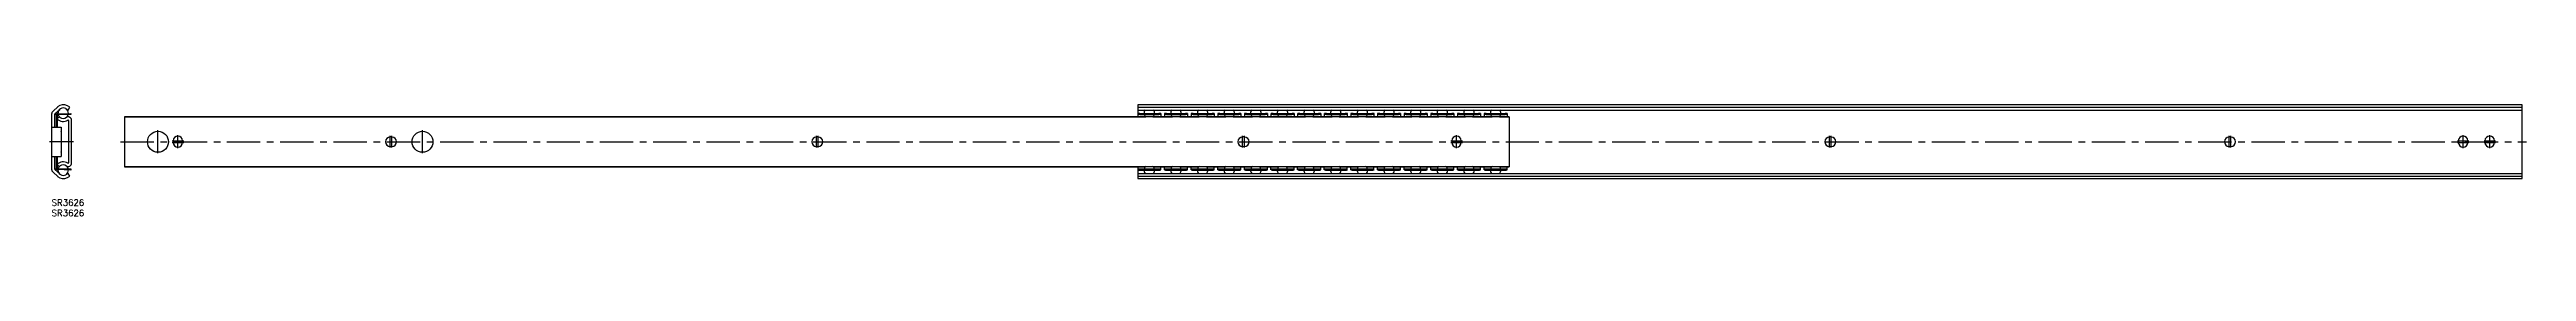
# Model space of a CAD drawing. Extents: x -1 to 1180, y -8 to 45.
import ezdxf

# ---------------------------------------------------------------- set-up
doc = ezdxf.new("R2010")
doc.units = 0
doc.header["$LTSCALE"] = 0.5
doc.linetypes.add('CENTER', pattern=[50.8, 31.75, -6.35, 6.35, -6.35])
for name, color, linetype in [('MSM_CENTER', 1, 'CENTER'), ('MSM_CONTINUOUS', 7, 'CONTINUOUS'), ('MSM_PART_NUMBER', 7, 'CONTINUOUS')]:
    doc.layers.add(name, color=color, linetype=linetype)
doc.styles.get("Standard").update_dxf_attribs({"font": 'txt.shx', "height": 3, "bigfont": 'bigfont.shx'})

# ---------------------------------------------------------------- blocks, each defined once
blk = doc.blocks.new('*U5')
at = {"layer": 'MSM_PART_NUMBER'}
blk.add_text('SR3626', height=3, dxfattribs=at).set_placement((0, -3))
blk = doc.blocks.new('*U6')
at = {"layer": 'MSM_PART_NUMBER'}
blk.add_text('SR3626', height=3, dxfattribs=at).set_placement((0, -8))

msp = doc.modelspace()

# ---------------------------------------------------------------- linework, layer by layer
at = {"layer": 'MSM_CENTER'}
for p, q in [((10.5, 27.6), (-1, 27.6)), ((32.8, 27.6), (1179.8, 27.6)), ((50.7, 22.2), (50.7, 33.2)), ((57.5, 28.1), (63, 28.1)), ((57.5, 27.3), (63, 27.3)), ((60.2, 24.5), (60.2, 30.8)), ((161.4, 24.9), (161.4, 30.4)), ((162.2, 24.9), (162.2, 30.4)), ((176.8, 22.2), (176.8, 33.2)), ((364.6, 24.9), (364.6, 30.4)), ((365.4, 24.9), (365.4, 30.4)), ((567.8, 24.9), (567.8, 30.4)), ((568.6, 24.9), (568.6, 30.4)), ((667.1, 28.1), (672.6, 28.1)), ((667.1, 27.3), (672.6, 27.3)), ((669.8, 24.5), (669.8, 30.8)), ((847.6, 24.9), (847.6, 30.4)), ((848.4, 24.9), (848.4, 30.4)), ((1038.1, 24.9), (1038.1, 30.4)), ((1038.9, 24.9), (1038.9, 30.4)), ((1146.9, 28.1), (1152.4, 28.1)), ((1146.9, 27.3), (1152.4, 27.3)), ((1149.6, 24.5), (1149.6, 30.8)), ((1159.6, 28.1), (1165.1, 28.1)), ((1159.6, 27.3), (1165.1, 27.3)), ((1162.3, 24.5), (1162.3, 30.8))]:
    msp.add_line(p, q, dxfattribs=at)
at = {"layer": 'MSM_CONTINUOUS'}
for p, q in [((0, 40.8), (0, 14.5)), ((2.9, 44.3), (0.7, 42.2)), ((1.5, 34.6), (1.5, 40.8)), ((1.7, 41.1), (3.9, 43.1)), ((2.1, 40.3), (2.1, 34.6)), ((2.6, 37.6), (2.1, 37.6)), ((2.6, 40.3), (2.6, 34.6)), ((2.7, 41), (9.1, 41.1)), ((9.1, 40.6), (2.7, 40.5)), ((3.8, 39.6), (2.7, 38.5)), ((6.8, 43.5), (7.9, 42.8)), ((8.7, 44.1), (7.6, 44.8)), ((7.9, 42.8), (8.7, 44.1)), ((8.1, 37.8), (8.1, 17.5)), ((9.1, 41.1), (9.1, 40.6)), ((9.5, 17.5), (9.5, 37.8)), ((34.8, 39.6), (34.8, 15.7)), ((34.8, 39.6), (521.5, 39.6)), ((694.8, 39.5), (34.8, 39.5)), ((517.8, 45.3), (517.8, 39.6)), ((1177.8, 45.3), (517.8, 45.3)), ((517.8, 44.1), (1177.8, 44.1)), ((517.8, 42.8), (1177.8, 42.8)), ((518.8, 41.1), (527.8, 41.1)), ((518.8, 40.6), (527.8, 40.6)), ((525.1, 39.6), (534.2, 39.6)), ((528.8, 41.1), (528.8, 39.6)), ((530.5, 41.1), (530.5, 39.6)), ((531.5, 41.1), (540.5, 41.1)), ((531.5, 40.6), (540.5, 40.6)), ((537.8, 39.6), (546.9, 39.6)), ((541.5, 41.1), (541.5, 39.6)), ((543.2, 41.1), (543.2, 39.6)), ((544.2, 41.1), (553.2, 41.1)), ((544.2, 40.6), (553.2, 40.6)), ((550.5, 39.6), (559.6, 39.6)), ((554.2, 41.1), (554.2, 39.6)), ((555.9, 41.1), (555.9, 39.6)), ((556.9, 41.1), (565.9, 41.1)), ((556.9, 40.6), (565.9, 40.6)), ((563.2, 39.6), (572.3, 39.6)), ((566.9, 41.1), (566.9, 39.6)), ((568.6, 41.1), (568.6, 39.6)), ((569.6, 41.1), (578.6, 41.1)), ((569.6, 40.6), (578.6, 40.6)), ((575.9, 39.6), (597.7, 39.6)), ((579.6, 41.1), (579.6, 39.6)), ((581.3, 41.1), (581.3, 39.6)), ((582.3, 41.1), (591.3, 41.1)), ((582.3, 40.6), (591.3, 40.6)), ((592.3, 41.1), (592.3, 39.6)), ((594, 41.1), (594, 39.6)), ((595, 41.1), (604, 41.1)), ((595, 40.6), (604, 40.6)), ((601.3, 39.6), (610.4, 39.6)), ((605, 41.1), (605, 39.6)), ((606.7, 41.1), (606.7, 39.6)), ((607.7, 41.1), (616.7, 41.1)), ((607.7, 40.6), (616.7, 40.6)), ((614, 39.6), (623.1, 39.6)), ((617.7, 41.1), (617.7, 39.6)), ((619.4, 41.1), (619.4, 39.6)), ((620.4, 41.1), (629.4, 41.1)), ((620.4, 40.6), (629.4, 40.6)), ((626.7, 39.6), (635.8, 39.6)), ((630.4, 41.1), (630.4, 39.6)), ((632.1, 41.1), (632.1, 39.6)), ((633.1, 41.1), (642.1, 41.1)), ((633.1, 40.6), (642.1, 40.6)), ((639.4, 39.6), (648.5, 39.6)), ((643.1, 41.1), (643.1, 39.6)), ((644.8, 41.1), (644.8, 39.6)), ((645.8, 41.1), (654.8, 41.1)), ((645.8, 40.6), (654.8, 40.6)), ((652.1, 39.6), (661.2, 39.6)), ((655.8, 41.1), (655.8, 39.6)), ((657.5, 41.1), (657.5, 39.6)), ((658.5, 41.1), (667.5, 41.1)), ((658.5, 40.6), (667.5, 40.6)), ((664.8, 39.6), (673.9, 39.6)), ((668.5, 41.1), (668.5, 39.6)), ((670.2, 41.1), (670.2, 39.6)), ((671.2, 41.1), (680.2, 41.1)), ((671.2, 40.6), (680.2, 40.6)), ((677.5, 39.6), (686.6, 39.6)), ((681.2, 41.1), (681.2, 39.6)), ((682.9, 41.1), (682.9, 39.6)), ((683.9, 41.1), (692.9, 41.1)), ((683.9, 40.6), (692.9, 40.6)), ((690.2, 39.6), (694.8, 39.6)), ((693.9, 41.1), (693.9, 39.6)), ((694.8, 39.6), (694.8, 15.7)), ((1177.8, 10), (1177.8, 45.3)), ((0, 34.6), (4.5, 34.6)), ((4.5, 34.6), (4.5, 20.6)), ((4.6, 32.4), (4.6, 22.8)), ((58, 28.1), (58, 27.3)), ((62.5, 27.3), (62.5, 28.1)), ((162.2, 29.9), (161.4, 29.9)), ((161.4, 25.4), (162.2, 25.4)), ((365.4, 29.9), (364.6, 29.9)), ((364.6, 25.4), (365.4, 25.4)), ((568.6, 29.9), (567.8, 29.9)), ((567.8, 25.4), (568.6, 25.4)), ((667.6, 28.1), (667.6, 27.3)), ((672.1, 27.3), (672.1, 28.1)), ((848.4, 29.9), (847.6, 29.9)), ((847.6, 25.4), (848.4, 25.4)), ((1038.9, 29.9), (1038.1, 29.9)), ((1038.1, 25.4), (1038.9, 25.4)), ((1147.4, 28.1), (1147.4, 27.3)), ((1151.9, 27.3), (1151.9, 28.1)), ((1160.1, 28.1), (1160.1, 27.3)), ((1164.6, 27.3), (1164.6, 28.1)), ((0, 20.6), (4.5, 20.6)), ((0.7, 13.1), (2.9, 11)), ((1.5, 14.5), (1.5, 20.6)), ((3.9, 12.2), (1.7, 14.2)), ((2.1, 20.6), (2.1, 15)), ((2.6, 17.6), (2.1, 17.6)), ((2.6, 20.6), (2.6, 15)), ((2.7, 16.8), (3.8, 15.7)), ((2.7, 14.8), (9.1, 14.7)), ((9.1, 14.1), (2.7, 14.3)), ((7.9, 12.5), (6.8, 11.8)), ((8.7, 11.2), (7.9, 12.5)), ((9.1, 14.7), (9.1, 14.1)), ((34.8, 15.8), (694.8, 15.8)), ((34.8, 15.7), (521.5, 15.7)), ((517.8, 15.7), (517.8, 10)), ((517.8, 12.5), (1177.8, 12.5)), ((518.8, 14.7), (527.8, 14.7)), ((518.8, 14.1), (527.8, 14.1)), ((525.1, 15.7), (534.2, 15.7)), ((528.8, 14.2), (528.8, 15.7)), ((530.5, 14.2), (530.5, 15.7)), ((531.5, 14.7), (540.5, 14.7)), ((531.5, 14.1), (540.5, 14.1)), ((537.8, 15.7), (546.9, 15.7)), ((541.5, 14.2), (541.5, 15.7)), ((543.2, 14.2), (543.2, 15.7)), ((544.2, 14.7), (553.2, 14.7)), ((544.2, 14.1), (553.2, 14.1)), ((550.5, 15.7), (559.6, 15.7)), ((554.2, 14.2), (554.2, 15.7)), ((555.9, 14.2), (555.9, 15.7)), ((556.9, 14.7), (565.9, 14.7)), ((556.9, 14.1), (565.9, 14.1)), ((563.2, 15.7), (572.3, 15.7)), ((566.9, 14.2), (566.9, 15.7)), ((568.6, 14.2), (568.6, 15.7)), ((569.6, 14.7), (578.6, 14.7)), ((569.6, 14.1), (578.6, 14.1)), ((575.9, 15.7), (585, 15.7)), ((579.6, 14.2), (579.6, 15.7)), ((581.3, 14.2), (581.3, 15.7)), ((582.3, 14.7), (591.3, 14.7)), ((582.3, 14.1), (591.3, 14.1)), ((588.6, 15.7), (597.7, 15.7)), ((592.3, 14.2), (592.3, 15.7)), ((594, 14.2), (594, 15.7)), ((595, 14.7), (604, 14.7)), ((595, 14.1), (604, 14.1)), ((601.3, 15.7), (610.4, 15.7)), ((605, 14.2), (605, 15.7)), ((606.7, 14.2), (606.7, 15.7)), ((607.7, 14.7), (616.7, 14.7)), ((607.7, 14.1), (616.7, 14.1)), ((614, 15.7), (623.1, 15.7)), ((617.7, 14.2), (617.7, 15.7)), ((619.4, 14.2), (619.4, 15.7)), ((620.4, 14.7), (629.4, 14.7)), ((620.4, 14.1), (629.4, 14.1)), ((626.7, 15.7), (635.8, 15.7)), ((630.4, 14.2), (630.4, 15.7)), ((632.1, 14.2), (632.1, 15.7)), ((633.1, 14.7), (642.1, 14.7)), ((633.1, 14.1), (642.1, 14.1)), ((639.4, 15.7), (648.5, 15.7)), ((643.1, 14.2), (643.1, 15.7)), ((644.8, 14.2), (644.8, 15.7)), ((645.8, 14.7), (654.8, 14.7)), ((645.8, 14.1), (654.8, 14.1)), ((652.1, 15.7), (661.2, 15.7)), ((655.8, 14.2), (655.8, 15.7)), ((657.5, 14.2), (657.5, 15.7)), ((658.5, 14.7), (667.5, 14.7)), ((658.5, 14.1), (667.5, 14.1)), ((664.8, 15.7), (673.9, 15.7)), ((668.5, 14.2), (668.5, 15.7)), ((670.2, 14.2), (670.2, 15.7)), ((671.2, 14.7), (680.2, 14.7)), ((671.2, 14.1), (680.2, 14.1)), ((677.5, 15.7), (686.6, 15.7)), ((681.2, 14.2), (681.2, 15.7)), ((682.9, 14.2), (682.9, 15.7)), ((683.9, 14.7), (692.9, 14.7)), ((683.9, 14.1), (692.9, 14.1)), ((690.2, 15.7), (694.8, 15.7)), ((693.9, 14.2), (693.9, 15.7)), ((7.6, 10.5), (8.7, 11.2)), ((517.8, 11.2), (1177.8, 11.2)), ((517.8, 10), (1177.8, 10))]:
    msp.add_line(p, q, dxfattribs=at)
for centre in [(50.7, 27.6), (176.8, 27.6)]:
    msp.add_circle(centre, 5, dxfattribs=at)
for centre, radius, start, end in [((2, 40.8), 2, 132.3876, 180), ((2, 40.8), 0.5, 132.3876, 180), ((2.7, 40.3), 0.7, 91, 180), ((2.7, 40.3), 0.2, 91, 180), ((5.5, 41.3), 4, 223.95, 303.2038), ((5.5, 41.3), 4, 59.9944, 132.3876), ((5.5, 41.3), 2.5, 356.1571, 185.8429), ((5.5, 41.3), 2.5, 197.5244, 344.4756), ((7.8, 37.8), 1.7, 360, 122.3924), ((7.9, 37.8), 0.2, 0, 123.2038), ((518.7, 16.2), 25, 89.7097, 91.9686), ((517.9, 41.1), 0.0594, 93.7929, 108.7732), ((518.7, 15.9), 24.8, 89.6991, 91.9791), ((517.9, 40.6), 0.0594, 93.7929, 108.7732), ((523.3, 41.3), 2.5, 143.1005, 183.4398), ((523.3, 41.3), 2.5, 196.527, 227.6115), ((523.3, -27.7), 68.3, 87.9899, 92.0101), ((523.3, 41.3), 2.5, 312.3885, 343.473), ((523.3, 41.3), 2.5, 356.5602, 36.8995), ((528, 18.7), 22.5, 87.9068, 90.415), ((528, 16.3), 24.3, 88.0009, 90.3209), ((528.8, 41.1), 0.0594, 71.2268, 86.2071), ((528.8, 40.6), 0.0594, 71.2268, 86.2071), ((531.4, 16.2), 25, 89.7097, 91.9686), ((530.6, 41.1), 0.0594, 93.7929, 108.7732), ((531.4, 15.9), 24.8, 89.6991, 91.9791), ((530.6, 40.6), 0.0594, 93.7929, 108.7732), ((536, 41.3), 2.5, 143.1005, 183.4398), ((536, 41.3), 2.5, 196.527, 227.6115), ((536, -27.7), 68.3, 87.9899, 92.0101), ((536, 41.3), 2.5, 312.3885, 343.473), ((536, 41.3), 2.5, 356.5602, 36.8995), ((540.7, 18.7), 22.5, 87.9068, 90.415), ((540.7, 16.3), 24.3, 88.0009, 90.3209), ((541.5, 41.1), 0.0594, 71.2268, 86.2071), ((541.5, 40.6), 0.0594, 71.2268, 86.2071), ((544.1, 16.2), 25, 89.7097, 91.9686), ((543.3, 41.1), 0.0594, 93.7929, 108.7732), ((544.1, 15.9), 24.8, 89.6991, 91.9791), ((543.3, 40.6), 0.0594, 93.7929, 108.7732), ((548.7, 41.3), 2.5, 143.1005, 183.4398), ((548.7, 41.3), 2.5, 196.527, 227.6115), ((548.7, -27.7), 68.3, 87.9899, 92.0101), ((548.7, 41.3), 2.5, 312.3885, 343.473), ((548.7, 41.3), 2.5, 356.5602, 36.8995), ((553.4, 18.7), 22.5, 87.9068, 90.415), ((553.4, 16.3), 24.3, 88.0009, 90.3209), ((554.2, 41.1), 0.0594, 71.2268, 86.2071), ((554.2, 40.6), 0.0594, 71.2268, 86.2071), ((556.8, 16.2), 25, 89.7097, 91.9686), ((556, 41.1), 0.0594, 93.7929, 108.7732), ((556.8, 15.9), 24.8, 89.6991, 91.9791), ((556, 40.6), 0.0594, 93.7929, 108.7732), ((561.4, 41.3), 2.5, 143.1005, 183.4398), ((561.4, 41.3), 2.5, 196.527, 227.6115), ((561.4, -27.7), 68.3, 87.9899, 92.0101), ((561.4, 41.3), 2.5, 312.3885, 343.473), ((561.4, 41.3), 2.5, 356.5602, 36.8995), ((566.1, 18.7), 22.5, 87.9068, 90.415), ((566.1, 16.3), 24.3, 88.0009, 90.3209), ((566.9, 41.1), 0.0594, 71.2268, 86.2071), ((566.9, 40.6), 0.0594, 71.2268, 86.2071), ((569.5, 16.2), 25, 89.7097, 91.9686), ((568.7, 41.1), 0.0594, 93.7929, 108.7732), ((569.5, 15.9), 24.8, 89.6991, 91.9791), ((568.7, 40.6), 0.0594, 93.7929, 108.7732), ((574.1, 41.3), 2.5, 143.1005, 183.4398), ((574.1, 41.3), 2.5, 196.527, 227.6115), ((574.1, -27.7), 68.3, 87.9899, 92.0101), ((574.1, 41.3), 2.5, 312.3885, 343.473), ((574.1, 41.3), 2.5, 356.5602, 36.8995), ((578.8, 18.7), 22.5, 87.9068, 90.415), ((578.8, 16.3), 24.3, 88.0009, 90.3209), ((579.6, 41.1), 0.0594, 71.2268, 86.2071), ((579.6, 40.6), 0.0594, 71.2268, 86.2071), ((582.2, 16.2), 25, 89.7097, 91.9686), ((581.4, 41.1), 0.0594, 93.7929, 108.7732), ((582.2, 15.9), 24.8, 89.6991, 91.9791), ((581.4, 40.6), 0.0594, 93.7929, 108.7732), ((586.8, 41.3), 2.5, 143.1005, 183.4398), ((586.8, 41.3), 2.5, 196.527, 227.6115), ((586.8, -27.7), 68.3, 87.9899, 92.0101), ((586.8, 41.3), 2.5, 312.3885, 343.473), ((586.8, 41.3), 2.5, 356.5602, 36.8995), ((591.5, 18.7), 22.5, 87.9068, 90.415), ((591.5, 16.3), 24.3, 88.0009, 90.3209), ((592.3, 41.1), 0.0594, 71.2268, 86.2071), ((592.3, 40.6), 0.0594, 71.2268, 86.2071), ((594.9, 16.2), 25, 89.7097, 91.9686), ((594.1, 41.1), 0.0594, 93.7929, 108.7732), ((594.9, 15.9), 24.8, 89.6991, 91.9791), ((594.1, 40.6), 0.0594, 93.7929, 108.7732), ((599.5, 41.3), 2.5, 143.1005, 183.4398), ((599.5, 41.3), 2.5, 196.527, 227.6115), ((599.5, -27.7), 68.3, 87.9899, 92.0101), ((599.5, 41.3), 2.5, 312.3885, 343.473), ((599.5, 41.3), 2.5, 356.5602, 36.8995), ((604.2, 18.7), 22.5, 87.9068, 90.415), ((604.2, 16.3), 24.3, 88.0009, 90.3209), ((605, 41.1), 0.0594, 71.2268, 86.2071), ((605, 40.6), 0.0594, 71.2268, 86.2071), ((607.6, 16.2), 25, 89.7097, 91.9686), ((606.8, 41.1), 0.0594, 93.7929, 108.7732), ((607.6, 15.9), 24.8, 89.6991, 91.9791), ((606.8, 40.6), 0.0594, 93.7929, 108.7732), ((612.2, 41.3), 2.5, 143.1005, 183.4398), ((612.2, 41.3), 2.5, 196.527, 227.6115), ((612.2, -27.7), 68.3, 87.9899, 92.0101), ((612.2, 41.3), 2.5, 312.3885, 343.473), ((612.2, 41.3), 2.5, 356.5602, 36.8995), ((616.9, 18.7), 22.5, 87.9068, 90.415), ((616.9, 16.3), 24.3, 88.0009, 90.3209), ((617.7, 41.1), 0.0594, 71.2268, 86.2071), ((617.7, 40.6), 0.0594, 71.2268, 86.2071), ((620.3, 16.2), 25, 89.7097, 91.9686), ((619.5, 41.1), 0.0594, 93.7929, 108.7732), ((620.3, 15.9), 24.8, 89.6991, 91.9791), ((619.5, 40.6), 0.0594, 93.7929, 108.7732), ((624.9, 41.3), 2.5, 143.1005, 183.4398), ((624.9, 41.3), 2.5, 196.527, 227.6115), ((624.9, -27.7), 68.3, 87.9899, 92.0101), ((624.9, 41.3), 2.5, 312.3885, 343.473), ((624.9, 41.3), 2.5, 356.5602, 36.8995), ((629.6, 18.7), 22.5, 87.9068, 90.415), ((629.6, 16.3), 24.3, 88.0009, 90.3209), ((630.4, 41.1), 0.0594, 71.2268, 86.2071), ((630.4, 40.6), 0.0594, 71.2268, 86.2071), ((633, 16.2), 25, 89.7097, 91.9686), ((632.2, 41.1), 0.0594, 93.7929, 108.7732), ((633, 15.9), 24.8, 89.6991, 91.9791), ((632.2, 40.6), 0.0594, 93.7929, 108.7732), ((637.6, 41.3), 2.5, 143.1005, 183.4398), ((637.6, 41.3), 2.5, 196.527, 227.6115), ((637.6, -27.7), 68.3, 87.9899, 92.0101), ((637.6, 41.3), 2.5, 312.3885, 343.473), ((637.6, 41.3), 2.5, 356.5602, 36.8995), ((642.3, 18.7), 22.5, 87.9068, 90.415), ((642.3, 16.3), 24.3, 88.0009, 90.3209), ((643.1, 41.1), 0.0594, 71.2268, 86.2071), ((643.1, 40.6), 0.0594, 71.2268, 86.2071), ((645.7, 16.2), 25, 89.7097, 91.9686), ((644.9, 41.1), 0.0594, 93.7929, 108.7732), ((645.7, 15.9), 24.8, 89.6991, 91.9791), ((644.9, 40.6), 0.0594, 93.7929, 108.7732), ((650.3, 41.3), 2.5, 143.1005, 183.4398), ((650.3, 41.3), 2.5, 196.527, 227.6115), ((650.3, -27.7), 68.3, 87.9899, 92.0101), ((650.3, 41.3), 2.5, 312.3885, 343.473), ((650.3, 41.3), 2.5, 356.5602, 36.8995), ((655, 18.7), 22.5, 87.9068, 90.415), ((655, 16.3), 24.3, 88.0009, 90.3209), ((655.8, 41.1), 0.0594, 71.2268, 86.2071), ((655.8, 40.6), 0.0594, 71.2268, 86.2071), ((658.4, 16.2), 25, 89.7097, 91.9686), ((657.6, 41.1), 0.0594, 93.7929, 108.7732), ((658.4, 15.9), 24.8, 89.6991, 91.9791), ((657.6, 40.6), 0.0594, 93.7929, 108.7732), ((663, 41.3), 2.5, 143.1005, 183.4398), ((663, 41.3), 2.5, 196.527, 227.6115), ((663, -27.7), 68.3, 87.9899, 92.0101), ((663, 41.3), 2.5, 312.3885, 343.473), ((663, 41.3), 2.5, 356.5602, 36.8995), ((667.7, 18.7), 22.5, 87.9068, 90.415), ((667.7, 16.3), 24.3, 88.0009, 90.3209), ((668.5, 41.1), 0.0594, 71.2268, 86.2071), ((668.5, 40.6), 0.0594, 71.2268, 86.2071), ((671.1, 16.2), 25, 89.7097, 91.9686), ((670.3, 41.1), 0.0594, 93.7929, 108.7732), ((671.1, 15.9), 24.8, 89.6991, 91.9791), ((670.3, 40.6), 0.0594, 93.7929, 108.7732), ((675.7, 41.3), 2.5, 143.1005, 183.4398), ((675.7, 41.3), 2.5, 196.527, 227.6115), ((675.7, -27.7), 68.3, 87.9899, 92.0101), ((675.7, 41.3), 2.5, 312.3885, 343.473), ((675.7, 41.3), 2.5, 356.5602, 36.8995), ((680.4, 18.7), 22.5, 87.9068, 90.415), ((680.4, 16.3), 24.3, 88.0009, 90.3209), ((681.2, 41.1), 0.0594, 71.2268, 86.2071), ((681.2, 40.6), 0.0594, 71.2268, 86.2071), ((683.8, 16.2), 25, 89.7097, 91.9686), ((683, 41.1), 0.0594, 93.7929, 108.7732), ((683.8, 15.9), 24.8, 89.6991, 91.9791), ((683, 40.6), 0.0594, 93.7929, 108.7732), ((688.4, 41.3), 2.5, 143.1005, 183.4398), ((688.4, 41.3), 2.5, 196.527, 227.6115), ((688.4, -27.7), 68.3, 87.9899, 92.0101), ((688.4, 41.3), 2.5, 312.3885, 343.473), ((688.4, 41.3), 2.5, 356.5602, 36.8995), ((693.1, 18.7), 22.5, 87.9068, 90.415), ((693.1, 16.3), 24.3, 88.0009, 90.3209), ((693.9, 41.1), 0.0594, 71.2268, 86.2071), ((693.9, 40.6), 0.0594, 71.2268, 86.2071), ((3.8, 32.4), 0.7, 0, 21.7868), ((60.2, 28.1), 2.25, 0, 180), ((60.2, 27.3), 2.25, 180, 0), ((161.4, 27.6), 2.25, 90, 270), ((162.2, 27.6), 2.25, 270, 90), ((364.6, 27.6), 2.25, 90, 270), ((365.4, 27.6), 2.25, 270, 90), ((567.8, 27.6), 2.25, 90, 270), ((568.6, 27.6), 2.25, 270, 90), ((669.8, 28.1), 2.25, 0, 180), ((669.8, 27.3), 2.25, 180, 0), ((847.6, 27.6), 2.25, 90, 270), ((848.4, 27.6), 2.25, 270, 90), ((1038.1, 27.6), 2.25, 90, 270), ((1038.9, 27.6), 2.25, 270, 90), ((1149.6, 28.1), 2.25, 0, 180), ((1149.6, 27.3), 2.25, 180, 0), ((1162.3, 28.1), 2.25, 0, 180), ((1162.3, 27.3), 2.25, 180, 0), ((2, 14.5), 2, 180, 227.6124), ((2, 14.5), 0.5, 180, 227.6124), ((2.7, 15), 0.7, 180, 269), ((2.7, 15), 0.2, 180, 269), ((5.5, 14), 4, 56.7962, 136.05), ((5.5, 14), 2.5, 174.1571, 3.8429), ((5.5, 14), 2.5, 15.5244, 162.4756), ((3.8, 22.8), 0.7, 338.2132, 360), ((7.8, 17.5), 1.7, 237.6076, 0), ((7.9, 17.5), 0.2, 236.7962, 0), ((517.9, 14.7), 0.0594, 251.2268, 266.2071), ((518.7, 39.4), 24.8, 268.0209, 270.3009), ((517.9, 14.2), 0.0594, 251.2268, 266.2071), ((518.7, 39.1), 25, 268.0314, 270.2903), ((523.3, 14), 2.5, 176.5602, 216.8995), ((523.3, 14), 2.5, 132.3885, 163.473), ((523.3, 83), 68.3, 267.9899, 272.0101), ((523.3, 14), 2.5, 16.527, 47.6115), ((523.3, 14), 2.5, 323.1005, 3.4398), ((528, 39), 24.3, 269.6791, 271.9991), ((528, 36.6), 22.5, 269.585, 272.0932), ((528.8, 14.7), 0.0594, 273.7929, 288.7732), ((528.8, 14.2), 0.0594, 273.7929, 288.7732), ((530.6, 14.7), 0.0594, 251.2268, 266.2071), ((531.4, 39.4), 24.8, 268.0209, 270.3009), ((530.6, 14.2), 0.0594, 251.2268, 266.2071), ((531.4, 39.1), 25, 268.0314, 270.2903), ((536, 14), 2.5, 176.5602, 216.8995), ((536, 14), 2.5, 132.3885, 163.473), ((536, 83), 68.3, 267.9899, 272.0101), ((536, 14), 2.5, 16.527, 47.6115), ((536, 14), 2.5, 323.1005, 3.4398), ((540.7, 39), 24.3, 269.6791, 271.9991), ((540.7, 36.6), 22.5, 269.585, 272.0932), ((541.5, 14.7), 0.0594, 273.7929, 288.7732), ((541.5, 14.2), 0.0594, 273.7929, 288.7732), ((543.3, 14.7), 0.0594, 251.2268, 266.2071), ((544.1, 39.4), 24.8, 268.0209, 270.3009), ((543.3, 14.2), 0.0594, 251.2268, 266.2071), ((544.1, 39.1), 25, 268.0314, 270.2903), ((548.7, 14), 2.5, 176.5602, 216.8995), ((548.7, 14), 2.5, 132.3885, 163.473), ((548.7, 83), 68.3, 267.9899, 272.0101), ((548.7, 14), 2.5, 16.527, 47.6115), ((548.7, 14), 2.5, 323.1005, 3.4398), ((553.4, 39), 24.3, 269.6791, 271.9991), ((553.4, 36.6), 22.5, 269.585, 272.0932), ((554.2, 14.7), 0.0594, 273.7929, 288.7732), ((554.2, 14.2), 0.0594, 273.7929, 288.7732), ((556, 14.7), 0.0594, 251.2268, 266.2071), ((556.8, 39.4), 24.8, 268.0209, 270.3009), ((556, 14.2), 0.0594, 251.2268, 266.2071), ((556.8, 39.1), 25, 268.0314, 270.2903), ((561.4, 14), 2.5, 176.5602, 216.8995), ((561.4, 14), 2.5, 132.3885, 163.473), ((561.4, 83), 68.3, 267.9899, 272.0101), ((561.4, 14), 2.5, 16.527, 47.6115), ((561.4, 14), 2.5, 323.1005, 3.4398), ((566.1, 39), 24.3, 269.6791, 271.9991), ((566.1, 36.6), 22.5, 269.585, 272.0932), ((566.9, 14.7), 0.0594, 273.7929, 288.7732), ((566.9, 14.2), 0.0594, 273.7929, 288.7732), ((568.7, 14.7), 0.0594, 251.2268, 266.2071), ((569.5, 39.4), 24.8, 268.0209, 270.3009), ((568.7, 14.2), 0.0594, 251.2268, 266.2071), ((569.5, 39.1), 25, 268.0314, 270.2903), ((574.1, 14), 2.5, 176.5602, 216.8995), ((574.1, 14), 2.5, 132.3885, 163.473), ((574.1, 83), 68.3, 267.9899, 272.0101), ((574.1, 14), 2.5, 16.527, 47.6115), ((574.1, 14), 2.5, 323.1005, 3.4398), ((578.8, 39), 24.3, 269.6791, 271.9991), ((578.8, 36.6), 22.5, 269.585, 272.0932), ((579.6, 14.7), 0.0594, 273.7929, 288.7732), ((579.6, 14.2), 0.0594, 273.7929, 288.7732), ((581.4, 14.7), 0.0594, 251.2268, 266.2071), ((582.2, 39.4), 24.8, 268.0209, 270.3009), ((581.4, 14.2), 0.0594, 251.2268, 266.2071), ((582.2, 39.1), 25, 268.0314, 270.2903), ((586.8, 14), 2.5, 176.5602, 216.8995), ((586.8, 14), 2.5, 132.3885, 163.473), ((586.8, 83), 68.3, 267.9899, 272.0101), ((586.8, 14), 2.5, 16.527, 47.6115), ((586.8, 14), 2.5, 323.1005, 3.4398), ((591.5, 39), 24.3, 269.6791, 271.9991), ((591.5, 36.6), 22.5, 269.585, 272.0932), ((592.3, 14.7), 0.0594, 273.7929, 288.7732), ((592.3, 14.2), 0.0594, 273.7929, 288.7732), ((594.1, 14.7), 0.0594, 251.2268, 266.2071), ((594.9, 39.4), 24.8, 268.0209, 270.3009), ((594.1, 14.2), 0.0594, 251.2268, 266.2071), ((594.9, 39.1), 25, 268.0314, 270.2903), ((599.5, 14), 2.5, 176.5602, 216.8995), ((599.5, 14), 2.5, 132.3885, 163.473), ((599.5, 83), 68.3, 267.9899, 272.0101), ((599.5, 14), 2.5, 16.527, 47.6115), ((599.5, 14), 2.5, 323.1005, 3.4398), ((604.2, 39), 24.3, 269.6791, 271.9991), ((604.2, 36.6), 22.5, 269.585, 272.0932), ((605, 14.7), 0.0594, 273.7929, 288.7732), ((605, 14.2), 0.0594, 273.7929, 288.7732), ((606.8, 14.7), 0.0594, 251.2268, 266.2071), ((607.6, 39.4), 24.8, 268.0209, 270.3009), ((606.8, 14.2), 0.0594, 251.2268, 266.2071), ((607.6, 39.1), 25, 268.0314, 270.2903), ((612.2, 14), 2.5, 176.5602, 216.8995), ((612.2, 14), 2.5, 132.3885, 163.473), ((612.2, 83), 68.3, 267.9899, 272.0101), ((612.2, 14), 2.5, 16.527, 47.6115), ((612.2, 14), 2.5, 323.1005, 3.4398), ((616.9, 39), 24.3, 269.6791, 271.9991), ((616.9, 36.6), 22.5, 269.585, 272.0932), ((617.7, 14.7), 0.0594, 273.7929, 288.7732), ((617.7, 14.2), 0.0594, 273.7929, 288.7732), ((619.5, 14.7), 0.0594, 251.2268, 266.2071), ((620.3, 39.4), 24.8, 268.0209, 270.3009), ((619.5, 14.2), 0.0594, 251.2268, 266.2071), ((620.3, 39.1), 25, 268.0314, 270.2903), ((624.9, 14), 2.5, 176.5602, 216.8995), ((624.9, 14), 2.5, 132.3885, 163.473), ((624.9, 83), 68.3, 267.9899, 272.0101), ((624.9, 14), 2.5, 16.527, 47.6115), ((624.9, 14), 2.5, 323.1005, 3.4398), ((629.6, 39), 24.3, 269.6791, 271.9991), ((629.6, 36.6), 22.5, 269.585, 272.0932), ((630.4, 14.7), 0.0594, 273.7929, 288.7732), ((630.4, 14.2), 0.0594, 273.7929, 288.7732), ((632.2, 14.7), 0.0594, 251.2268, 266.2071), ((633, 39.4), 24.8, 268.0209, 270.3009), ((632.2, 14.2), 0.0594, 251.2268, 266.2071), ((633, 39.1), 25, 268.0314, 270.2903), ((637.6, 14), 2.5, 176.5602, 216.8995), ((637.6, 14), 2.5, 132.3885, 163.473), ((637.6, 83), 68.3, 267.9899, 272.0101), ((637.6, 14), 2.5, 16.527, 47.6115), ((637.6, 14), 2.5, 323.1005, 3.4398), ((642.3, 39), 24.3, 269.6791, 271.9991), ((642.3, 36.6), 22.5, 269.585, 272.0932), ((643.1, 14.7), 0.0594, 273.7929, 288.7732), ((643.1, 14.2), 0.0594, 273.7929, 288.7732), ((644.9, 14.7), 0.0594, 251.2268, 266.2071), ((645.7, 39.4), 24.8, 268.0209, 270.3009), ((644.9, 14.2), 0.0594, 251.2268, 266.2071), ((645.7, 39.1), 25, 268.0314, 270.2903), ((650.3, 14), 2.5, 176.5602, 216.8995), ((650.3, 14), 2.5, 132.3885, 163.473), ((650.3, 83), 68.3, 267.9899, 272.0101), ((650.3, 14), 2.5, 16.527, 47.6115), ((650.3, 14), 2.5, 323.1005, 3.4398), ((655, 39), 24.3, 269.6791, 271.9991), ((655, 36.6), 22.5, 269.585, 272.0932), ((655.8, 14.7), 0.0594, 273.7929, 288.7732), ((655.8, 14.2), 0.0594, 273.7929, 288.7732), ((657.6, 14.7), 0.0594, 251.2268, 266.2071), ((658.4, 39.4), 24.8, 268.0209, 270.3009), ((657.6, 14.2), 0.0594, 251.2268, 266.2071), ((658.4, 39.1), 25, 268.0314, 270.2903), ((663, 14), 2.5, 176.5602, 216.8995), ((663, 14), 2.5, 132.3885, 163.473), ((663, 83), 68.3, 267.9899, 272.0101), ((663, 14), 2.5, 16.527, 47.6115), ((663, 14), 2.5, 323.1005, 3.4398), ((667.7, 39), 24.3, 269.6791, 271.9991), ((667.7, 36.6), 22.5, 269.585, 272.0932), ((668.5, 14.7), 0.0594, 273.7929, 288.7732), ((668.5, 14.2), 0.0594, 273.7929, 288.7732), ((670.3, 14.7), 0.0594, 251.2268, 266.2071), ((671.1, 39.4), 24.8, 268.0209, 270.3009), ((670.3, 14.2), 0.0594, 251.2268, 266.2071), ((671.1, 39.1), 25, 268.0314, 270.2903), ((675.7, 14), 2.5, 176.5602, 216.8995), ((675.7, 14), 2.5, 132.3885, 163.473), ((675.7, 83), 68.3, 267.9899, 272.0101), ((675.7, 14), 2.5, 16.527, 47.6115), ((675.7, 14), 2.5, 323.1005, 3.4398), ((680.4, 39), 24.3, 269.6791, 271.9991), ((680.4, 36.6), 22.5, 269.585, 272.0932), ((681.2, 14.7), 0.0594, 273.7929, 288.7732), ((681.2, 14.2), 0.0594, 273.7929, 288.7732), ((683, 14.7), 0.0594, 251.2268, 266.2071), ((683.8, 39.4), 24.8, 268.0209, 270.3009), ((683, 14.2), 0.0594, 251.2268, 266.2071), ((683.8, 39.1), 25, 268.0314, 270.2903), ((688.4, 14), 2.5, 176.5602, 216.8995), ((688.4, 14), 2.5, 132.3885, 163.473), ((688.4, 83), 68.3, 267.9899, 272.0101), ((688.4, 14), 2.5, 16.527, 47.6115), ((688.4, 14), 2.5, 323.1005, 3.4398), ((693.1, 39), 24.3, 269.6791, 271.9991), ((693.1, 36.6), 22.5, 269.585, 272.0932), ((693.9, 14.7), 0.0594, 273.7929, 288.7732), ((693.9, 14.2), 0.0594, 273.7929, 288.7732), ((5.5, 14), 4, 227.6124, 300.0056)]:
    msp.add_arc(centre, radius, start, end, dxfattribs=at)

# ---------------------------------------------------------------- block references
for name in ['*U5', '*U6']:
    msp.add_blockref(name, (0, 0), dxfattribs=at)

doc.saveas('drawing.dxf')
